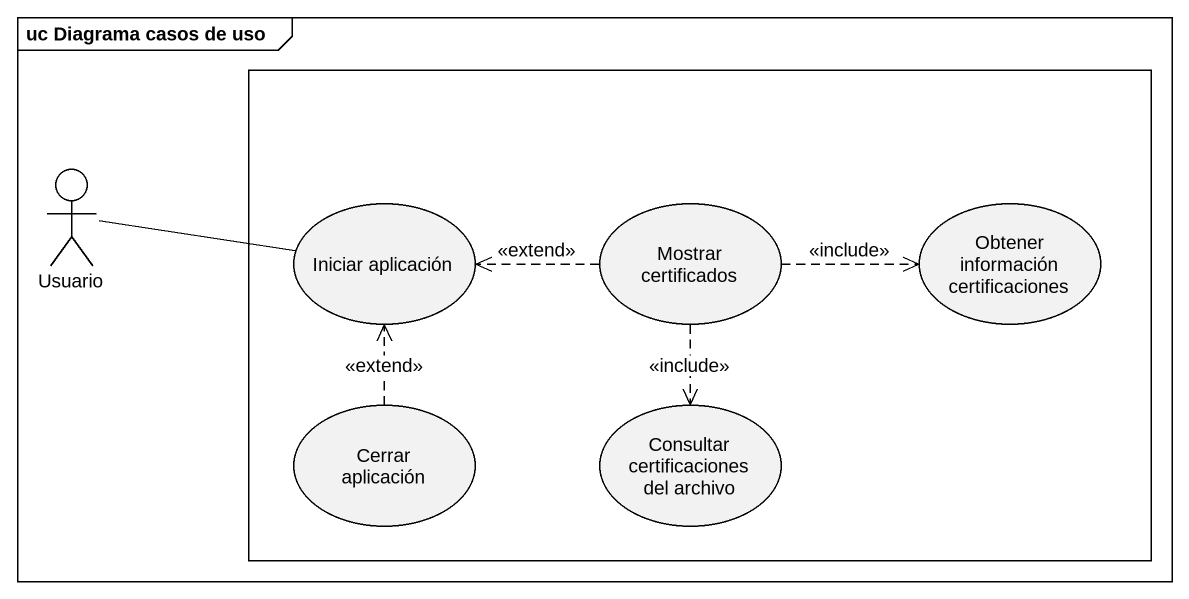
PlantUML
@startuml
mainframe uc Diagrama casos de uso
rectangle " " as rectangle1 {
  usecase "Iniciar aplicación" as Iniciar_aplicación
  usecase "Mostrar certificados" as Mostrar_certificados
  usecase "Obtener información certificaciones" as Obtener_información
  usecase "Cerrar aplicación" as Cerrar_aplicación
  usecase "Consultar certificaciones del archivo" as Consultar_certificaciones
}
actor Usuario
Usuario -right- Iniciar_aplicación
Mostrar_certificados .left.> Iniciar_aplicación : <<extend>>
Mostrar_certificados .right.> Obtener_información : <<include>>
Mostrar_certificados ..> Consultar_certificaciones : <<include>>
Cerrar_aplicación .up.> Iniciar_aplicación : <<extend>>
@enduml
